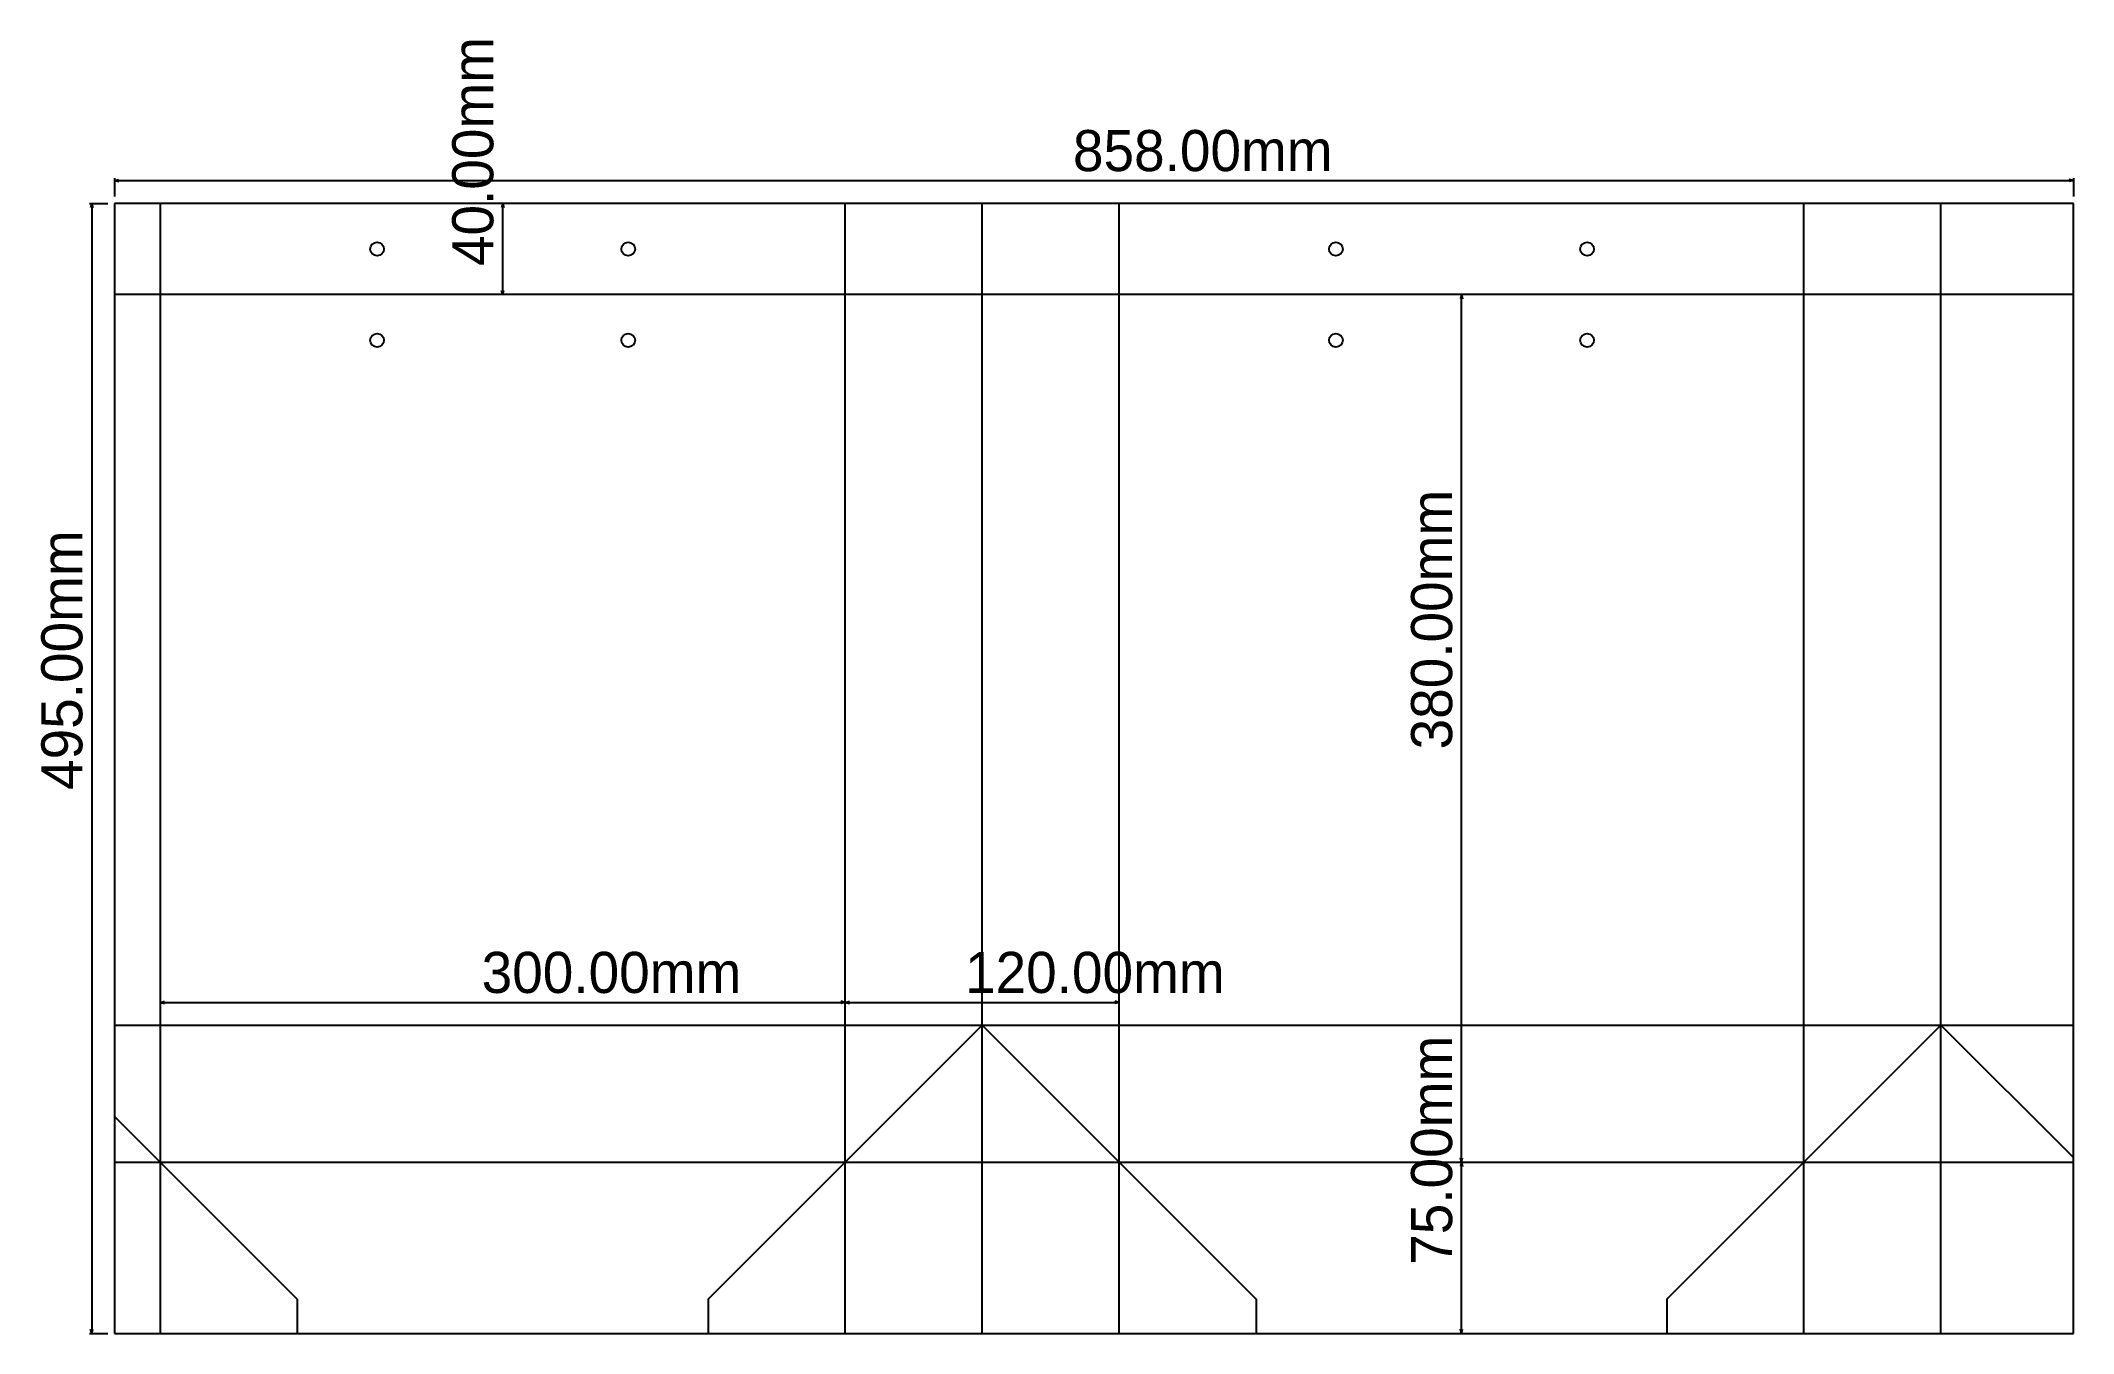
# Model space of a CAD drawing. Extents: x -52 to 838, y -75 to 491.
import ezdxf

# ---------------------------------------------------------------- set-up
doc = ezdxf.new("R2010")
doc.units = 0

msp = doc.modelspace()

# ---------------------------------------------------------------- linework, layer by layer
at = {"layer": 'crease', "color": 3}
for p, q in [((0, 420), (0, -75)), ((300, -75), (300, 420)), ((360, -75), (360, 420)), ((420, -75), (420, 420)), ((720, -75), (720, 420)), ((780, -75), (780, 420)), ((838, 380), (-20, 380)), ((-20, 60), (838, 60)), ((240, -60), (360, 60)), ((360, 60), (480, -60)), ((660, -60), (780, 60)), ((780, 60), (838, 2)), ((-20, 20), (60, -60)), ((-20, 0), (838, 0))]:
    msp.add_line(p, q, dxfattribs=at)
at = {"layer": 'cut', "color": 1}
for p, q in [((-20, 420), (-20, -75)), ((838, 420), (-20, 420)), ((838, -75), (838, 420)), ((60, -60), (60, -75)), ((240, -60), (240, -75)), ((480, -60), (480, -75)), ((660, -60), (660, -75)), ((-20, -75), (838, -75))]:
    msp.add_line(p, q, dxfattribs=at)
for centre in [(95, 400), (205, 400), (515, 400), (625, 400), (95, 360), (205, 360), (515, 360), (625, 360)]:
    msp.add_circle(centre, 3, dxfattribs=at)
at = {"layer": 'dimensions', "color": 255}
for p, q in [((-20, 431), (-20, 423)), ((-20, 430), (-18.13, 430.5)), ((-20, 430), (-18.13, 429.5)), ((-20, 430), (838, 430)), ((838, 430), (836.13, 430.5)), ((838, 430), (836.13, 429.5)), ((838, 431), (838, 423)), ((-31, 420), (-23, 420)), ((-30, 420), (-30.5, 418.13)), ((-30, 420), (-29.5, 418.13)), ((-30, 420), (-30, -75)), ((150, 420), (149.5, 418.13)), ((150, 420), (150.5, 418.13)), ((150, 380), (150, 420)), ((150, 380), (149.5, 381.87)), ((150, 380), (150.5, 381.87)), ((570, 380), (569.5, 378.13)), ((570, 380), (570.5, 378.13)), ((570, 0), (570, 380)), ((0, 70), (1.87, 70.5)), ((0, 70), (1.87, 69.5)), ((0, 70), (300, 70)), ((300, 70), (298.13, 70.5)), ((300, 70), (298.13, 69.5)), ((300, 70), (301.87, 70.5)), ((300, 70), (301.87, 69.5)), ((300, 70), (420, 70)), ((420, 70), (418.13, 70.5)), ((420, 70), (418.13, 69.5)), ((570, 0), (569.5, 1.87)), ((570, 0), (569.5, -1.87)), ((570, 0), (570.5, 1.87)), ((570, 0), (570.5, -1.87)), ((570, -75), (570, 0)), ((-31, -75), (-23, -75)), ((-30, -75), (-30.5, -73.13)), ((-30, -75), (-29.5, -73.13)), ((570, -75), (569.5, -73.13)), ((570, -75), (570.5, -73.13))]:
    msp.add_line(p, q, dxfattribs=at)

# ---------------------------------------------------------------- texts
for s, p in [('40.00mm', (145.89, 392.52)), ('380.00mm', (565.9, 180.79)), ('495.00mm', (-34.11, 163.03)), ('75.00mm', (565.9, -44.98))]:
    msp.add_text(s, height=18, rotation=90, dxfattribs=at).set_placement(p)
for s, p in [('858.00mm', (399.79, 434.11)), ('300.00mm', (140.79, 74.11)), ('120.00mm', (352.52, 74.11))]:
    msp.add_text(s, height=18, dxfattribs=at).set_placement(p)

doc.saveas('drawing.dxf')
